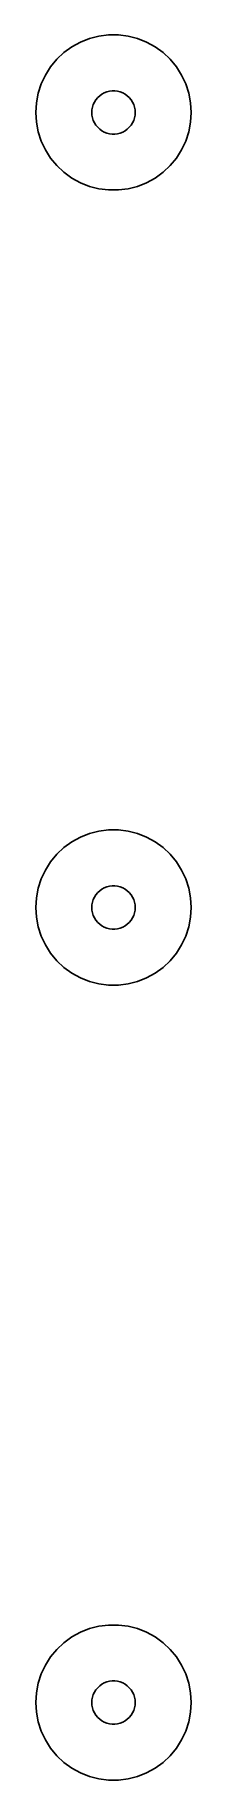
# Model space of a CAD drawing. Header units: metres. Extents: x -11 to 11, y 209 to 451.
import ezdxf

# ---------------------------------------------------------------- set-up
doc = ezdxf.new("R2010")
doc.units = ezdxf.units.M

msp = doc.modelspace()

# ---------------------------------------------------------------- linework, layer by layer
for p, q in [((-4.57712, 449.727), (-5.76013, 449.077)), ((-3.32193, 450.224), (-4.57712, 449.727)), ((-2.01434, 450.56), (-3.32193, 450.224)), ((-0.674988, 450.729), (-2.01434, 450.56)), ((0.674988, 450.729), (-0.674988, 450.729)), ((2.01434, 450.56), (0.674988, 450.729)), ((3.32193, 450.224), (2.01434, 450.56)), ((4.57712, 449.727), (3.32193, 450.224)), ((5.76013, 449.077), (4.57712, 449.727)), ((-7.83641, 447.359), (-8.69693, 446.319)), ((-6.85229, 448.283), (-7.83641, 447.359)), ((-5.76013, 449.077), (-6.85229, 448.283)), ((6.85229, 448.283), (5.76013, 449.077)), ((7.83641, 447.359), (6.85229, 448.283)), ((8.69693, 446.319), (7.83641, 447.359)), ((-9.42029, 445.179), (-9.99509, 443.957)), ((-8.69693, 446.319), (-9.42029, 445.179)), ((9.42029, 445.179), (8.69693, 446.319)), ((9.99509, 443.957), (9.42029, 445.179)), ((-10.4123, 442.673), (-10.6652, 441.347)), ((-9.99509, 443.957), (-10.4123, 442.673)), ((-2.42705, 441.763), (-2.1869, 442.054)), ((-2.1869, 442.054), (-1.91226, 442.312)), ((-1.91226, 442.312), (-1.60747, 442.533)), ((-1.60747, 442.533), (-1.27733, 442.714)), ((-1.27733, 442.714), (-0.927048, 442.853)), ((-0.927048, 442.853), (-0.562134, 442.947)), ((-0.562134, 442.947), (-0.18837, 442.994)), ((-0.18837, 442.994), (0.18837, 442.994)), ((0.18837, 442.994), (0.562134, 442.947)), ((0.562134, 442.947), (0.927048, 442.853)), ((0.927048, 442.853), (1.27733, 442.714)), ((1.27733, 442.714), (1.60747, 442.533)), ((1.60747, 442.533), (1.91226, 442.312)), ((1.91226, 442.312), (2.1869, 442.054)), ((2.1869, 442.054), (2.42705, 441.763)), ((10.4123, 442.673), (9.99509, 443.957)), ((10.6652, 441.347), (10.4123, 442.673)), ((-10.6652, 441.347), (-10.75, 440)), ((-10.75, 440), (-10.6652, 438.653)), ((-3, 440), (-2.97633, 440.376)), ((-2.97633, 439.624), (-3, 440)), ((-2.97633, 440.376), (-2.90575, 440.746)), ((-2.90575, 439.254), (-2.97633, 439.624)), ((-2.90575, 440.746), (-2.78932, 441.104)), ((-2.78932, 441.104), (-2.62891, 441.445)), ((-2.62891, 441.445), (-2.42705, 441.763)), ((2.42705, 441.763), (2.62891, 441.445)), ((2.62891, 441.445), (2.78932, 441.104)), ((2.78932, 441.104), (2.90575, 440.746)), ((2.90575, 440.746), (2.97633, 440.376)), ((2.97633, 439.624), (2.90575, 439.254)), ((2.97633, 440.376), (3, 440)), ((3, 440), (2.97633, 439.624)), ((10.75, 440), (10.6652, 441.347)), ((10.6652, 438.653), (10.75, 440)), ((-10.6652, 438.653), (-10.4123, 437.327)), ((-10.4123, 437.327), (-9.99509, 436.043)), ((-2.78932, 438.896), (-2.90575, 439.254)), ((-2.62891, 438.555), (-2.78932, 438.896)), ((-2.42705, 438.237), (-2.62891, 438.555)), ((-2.1869, 437.946), (-2.42705, 438.237)), ((-1.91226, 437.688), (-2.1869, 437.946)), ((-1.60747, 437.467), (-1.91226, 437.688)), ((-1.27733, 437.286), (-1.60747, 437.467)), ((-0.927048, 437.147), (-1.27733, 437.286)), ((-0.562134, 437.053), (-0.927048, 437.147)), ((-0.18837, 437.006), (-0.562134, 437.053)), ((0.562134, 437.053), (0.18837, 437.006)), ((0.927048, 437.147), (0.562134, 437.053)), ((1.27733, 437.286), (0.927048, 437.147)), ((1.60747, 437.467), (1.27733, 437.286)), ((1.91226, 437.688), (1.60747, 437.467)), ((2.1869, 437.946), (1.91226, 437.688)), ((2.42705, 438.237), (2.1869, 437.946)), ((2.62891, 438.555), (2.42705, 438.237)), ((2.78932, 438.896), (2.62891, 438.555)), ((2.90575, 439.254), (2.78932, 438.896)), ((9.99509, 436.043), (10.4123, 437.327)), ((10.4123, 437.327), (10.6652, 438.653)), ((-9.99509, 436.043), (-9.42029, 434.821)), ((-9.42029, 434.821), (-8.69693, 433.681)), ((0.18837, 437.006), (-0.18837, 437.006)), ((8.69693, 433.681), (9.42029, 434.821)), ((9.42029, 434.821), (9.99509, 436.043)), ((-8.69693, 433.681), (-7.83641, 432.641)), ((-7.83641, 432.641), (-6.85229, 431.717)), ((6.85229, 431.717), (7.83641, 432.641)), ((7.83641, 432.641), (8.69693, 433.681)), ((-6.85229, 431.717), (-5.76013, 430.923)), ((-5.76013, 430.923), (-4.57712, 430.273)), ((-4.57712, 430.273), (-3.32193, 429.776)), ((3.32193, 429.776), (4.57712, 430.273)), ((4.57712, 430.273), (5.76013, 430.923)), ((5.76013, 430.923), (6.85229, 431.717)), ((-3.32193, 429.776), (-2.01434, 429.44)), ((-2.01434, 429.44), (-0.674988, 429.271)), ((-0.674988, 429.271), (0.674988, 429.271)), ((0.674988, 429.271), (2.01434, 429.44)), ((2.01434, 429.44), (3.32193, 429.776)), ((-2.01434, 340.56), (-3.32193, 340.224)), ((-0.674988, 340.729), (-2.01434, 340.56)), ((0.674988, 340.729), (-0.674988, 340.729)), ((2.01434, 340.56), (0.674988, 340.729)), ((3.32193, 340.224), (2.01434, 340.56)), ((-6.85229, 338.283), (-7.83641, 337.359)), ((-5.76013, 339.077), (-6.85229, 338.283)), ((-4.57712, 339.727), (-5.76013, 339.077)), ((-3.32193, 340.224), (-4.57712, 339.727)), ((4.57712, 339.727), (3.32193, 340.224)), ((5.76013, 339.077), (4.57712, 339.727)), ((6.85229, 338.283), (5.76013, 339.077)), ((7.83641, 337.359), (6.85229, 338.283)), ((-8.69693, 336.319), (-9.42029, 335.179)), ((-7.83641, 337.359), (-8.69693, 336.319)), ((8.69693, 336.319), (7.83641, 337.359)), ((9.42029, 335.179), (8.69693, 336.319)), ((-9.99509, 333.957), (-10.4123, 332.673)), ((-9.42029, 335.179), (-9.99509, 333.957)), ((9.99509, 333.957), (9.42029, 335.179)), ((10.4123, 332.673), (9.99509, 333.957)), ((-10.6652, 331.347), (-10.75, 330)), ((-10.4123, 332.673), (-10.6652, 331.347)), ((-2.90575, 330.746), (-2.78932, 331.104)), ((-2.78932, 331.104), (-2.62891, 331.445)), ((-2.62891, 331.445), (-2.42705, 331.763)), ((-2.42705, 331.763), (-2.1869, 332.054)), ((-2.1869, 332.054), (-1.91226, 332.312)), ((-1.91226, 332.312), (-1.60747, 332.533)), ((-1.60747, 332.533), (-1.27733, 332.714)), ((-1.27733, 332.714), (-0.927048, 332.853)), ((-0.927048, 332.853), (-0.562134, 332.947)), ((-0.562134, 332.947), (-0.18837, 332.994)), ((-0.18837, 332.994), (0.18837, 332.994)), ((0.18837, 332.994), (0.562134, 332.947)), ((0.562134, 332.947), (0.927048, 332.853)), ((0.927048, 332.853), (1.27733, 332.714)), ((1.27733, 332.714), (1.60747, 332.533)), ((1.60747, 332.533), (1.91226, 332.312)), ((1.91226, 332.312), (2.1869, 332.054)), ((2.1869, 332.054), (2.42705, 331.763)), ((2.42705, 331.763), (2.62891, 331.445)), ((2.62891, 331.445), (2.78932, 331.104)), ((2.78932, 331.104), (2.90575, 330.746)), ((10.6652, 331.347), (10.4123, 332.673)), ((10.75, 330), (10.6652, 331.347)), ((-10.75, 330), (-10.6652, 328.653)), ((-10.6652, 328.653), (-10.4123, 327.327)), ((-3, 330), (-2.97633, 330.376)), ((-2.97633, 329.624), (-3, 330)), ((-2.97633, 330.376), (-2.90575, 330.746)), ((-2.90575, 329.254), (-2.97633, 329.624)), ((-2.78932, 328.896), (-2.90575, 329.254)), ((-2.62891, 328.555), (-2.78932, 328.896)), ((-2.42705, 328.237), (-2.62891, 328.555)), ((2.62891, 328.555), (2.42705, 328.237)), ((2.78932, 328.896), (2.62891, 328.555)), ((2.90575, 329.254), (2.78932, 328.896)), ((2.90575, 330.746), (2.97633, 330.376)), ((2.97633, 329.624), (2.90575, 329.254)), ((2.97633, 330.376), (3, 330)), ((3, 330), (2.97633, 329.624)), ((10.4123, 327.327), (10.6652, 328.653)), ((10.6652, 328.653), (10.75, 330)), ((-10.4123, 327.327), (-9.99509, 326.043)), ((-9.99509, 326.043), (-9.42029, 324.821)), ((-2.1869, 327.946), (-2.42705, 328.237)), ((-1.91226, 327.688), (-2.1869, 327.946)), ((-1.60747, 327.467), (-1.91226, 327.688)), ((-1.27733, 327.286), (-1.60747, 327.467)), ((-0.927048, 327.147), (-1.27733, 327.286)), ((-0.562134, 327.053), (-0.927048, 327.147)), ((-0.18837, 327.006), (-0.562134, 327.053)), ((0.18837, 327.006), (-0.18837, 327.006)), ((0.562134, 327.053), (0.18837, 327.006)), ((0.927048, 327.147), (0.562134, 327.053)), ((1.27733, 327.286), (0.927048, 327.147)), ((1.60747, 327.467), (1.27733, 327.286)), ((1.91226, 327.688), (1.60747, 327.467)), ((2.1869, 327.946), (1.91226, 327.688)), ((2.42705, 328.237), (2.1869, 327.946)), ((9.42029, 324.821), (9.99509, 326.043)), ((9.99509, 326.043), (10.4123, 327.327)), ((-9.42029, 324.821), (-8.69693, 323.681)), ((-8.69693, 323.681), (-7.83641, 322.641)), ((7.83641, 322.641), (8.69693, 323.681)), ((8.69693, 323.681), (9.42029, 324.821)), ((-7.83641, 322.641), (-6.85229, 321.717)), ((-6.85229, 321.717), (-5.76013, 320.923)), ((5.76013, 320.923), (6.85229, 321.717)), ((6.85229, 321.717), (7.83641, 322.641)), ((-5.76013, 320.923), (-4.57712, 320.273)), ((-4.57712, 320.273), (-3.32193, 319.776)), ((-3.32193, 319.776), (-2.01434, 319.44)), ((-2.01434, 319.44), (-0.674988, 319.271)), ((-0.674988, 319.271), (0.674988, 319.271)), ((0.674988, 319.271), (2.01434, 319.44)), ((2.01434, 319.44), (3.32193, 319.776)), ((3.32193, 319.776), (4.57712, 320.273)), ((4.57712, 320.273), (5.76013, 320.923)), ((-4.57712, 229.727), (-5.76013, 229.077)), ((-3.32193, 230.224), (-4.57712, 229.727)), ((-2.01434, 230.56), (-3.32193, 230.224)), ((-0.674988, 230.729), (-2.01434, 230.56)), ((0.674988, 230.729), (-0.674988, 230.729)), ((2.01434, 230.56), (0.674988, 230.729)), ((3.32193, 230.224), (2.01434, 230.56)), ((4.57712, 229.727), (3.32193, 230.224)), ((5.76013, 229.077), (4.57712, 229.727)), ((-7.83641, 227.359), (-8.69693, 226.319)), ((-6.85229, 228.283), (-7.83641, 227.359)), ((-5.76013, 229.077), (-6.85229, 228.283)), ((6.85229, 228.283), (5.76013, 229.077)), ((7.83641, 227.359), (6.85229, 228.283)), ((8.69693, 226.319), (7.83641, 227.359)), ((-9.42029, 225.179), (-9.99509, 223.957)), ((-8.69693, 226.319), (-9.42029, 225.179)), ((9.42029, 225.179), (8.69693, 226.319)), ((9.99509, 223.957), (9.42029, 225.179)), ((-10.4123, 222.673), (-10.6652, 221.347)), ((-9.99509, 223.957), (-10.4123, 222.673)), ((-2.1869, 222.054), (-1.91226, 222.312)), ((-1.91226, 222.312), (-1.60747, 222.533)), ((-1.60747, 222.533), (-1.27733, 222.714)), ((-1.27733, 222.714), (-0.927048, 222.853)), ((-0.927048, 222.853), (-0.562134, 222.947)), ((-0.562134, 222.947), (-0.18837, 222.994)), ((-0.18837, 222.994), (0.18837, 222.994)), ((0.18837, 222.994), (0.562134, 222.947)), ((0.562134, 222.947), (0.927048, 222.853)), ((0.927048, 222.853), (1.27733, 222.714)), ((1.27733, 222.714), (1.60747, 222.533)), ((1.60747, 222.533), (1.91226, 222.312)), ((1.91226, 222.312), (2.1869, 222.054)), ((10.4123, 222.673), (9.99509, 223.957)), ((10.6652, 221.347), (10.4123, 222.673)), ((-10.6652, 221.347), (-10.75, 220)), ((-10.75, 220), (-10.6652, 218.653)), ((-3, 220), (-2.97633, 220.376)), ((-2.97633, 219.624), (-3, 220)), ((-2.97633, 220.376), (-2.90575, 220.746)), ((-2.90575, 220.746), (-2.78932, 221.104)), ((-2.78932, 221.104), (-2.62891, 221.445)), ((-2.62891, 221.445), (-2.42705, 221.763)), ((-2.42705, 221.763), (-2.1869, 222.054)), ((2.1869, 222.054), (2.42705, 221.763)), ((2.42705, 221.763), (2.62891, 221.445)), ((2.62891, 221.445), (2.78932, 221.104)), ((2.78932, 221.104), (2.90575, 220.746)), ((2.90575, 220.746), (2.97633, 220.376)), ((2.97633, 220.376), (3, 220)), ((3, 220), (2.97633, 219.624)), ((10.75, 220), (10.6652, 221.347)), ((10.6652, 218.653), (10.75, 220)), ((-10.6652, 218.653), (-10.4123, 217.327)), ((-10.4123, 217.327), (-9.99509, 216.043)), ((-2.90575, 219.254), (-2.97633, 219.624)), ((-2.78932, 218.896), (-2.90575, 219.254)), ((-2.62891, 218.555), (-2.78932, 218.896)), ((-2.42705, 218.237), (-2.62891, 218.555)), ((-2.1869, 217.946), (-2.42705, 218.237)), ((-1.91226, 217.688), (-2.1869, 217.946)), ((-1.60747, 217.467), (-1.91226, 217.688)), ((-1.27733, 217.286), (-1.60747, 217.467)), ((1.60747, 217.467), (1.27733, 217.286)), ((1.91226, 217.688), (1.60747, 217.467)), ((2.1869, 217.946), (1.91226, 217.688)), ((2.42705, 218.237), (2.1869, 217.946)), ((2.62891, 218.555), (2.42705, 218.237)), ((2.78932, 218.896), (2.62891, 218.555)), ((2.90575, 219.254), (2.78932, 218.896)), ((2.97633, 219.624), (2.90575, 219.254)), ((9.99509, 216.043), (10.4123, 217.327)), ((10.4123, 217.327), (10.6652, 218.653)), ((-9.99509, 216.043), (-9.42029, 214.821)), ((-0.927048, 217.147), (-1.27733, 217.286)), ((-0.562134, 217.053), (-0.927048, 217.147)), ((-0.18837, 217.006), (-0.562134, 217.053)), ((0.18837, 217.006), (-0.18837, 217.006)), ((0.562134, 217.053), (0.18837, 217.006)), ((0.927048, 217.147), (0.562134, 217.053)), ((1.27733, 217.286), (0.927048, 217.147)), ((9.42029, 214.821), (9.99509, 216.043)), ((-9.42029, 214.821), (-8.69693, 213.681)), ((-8.69693, 213.681), (-7.83641, 212.641)), ((-7.83641, 212.641), (-6.85229, 211.717)), ((6.85229, 211.717), (7.83641, 212.641)), ((7.83641, 212.641), (8.69693, 213.681)), ((8.69693, 213.681), (9.42029, 214.821)), ((-6.85229, 211.717), (-5.76013, 210.923)), ((-5.76013, 210.923), (-4.57712, 210.273)), ((-4.57712, 210.273), (-3.32193, 209.776)), ((3.32193, 209.776), (4.57712, 210.273)), ((4.57712, 210.273), (5.76013, 210.923)), ((5.76013, 210.923), (6.85229, 211.717)), ((-3.32193, 209.776), (-2.01434, 209.44)), ((-2.01434, 209.44), (-0.674988, 209.271)), ((-0.674988, 209.271), (0.674988, 209.271)), ((0.674988, 209.271), (2.01434, 209.44)), ((2.01434, 209.44), (3.32193, 209.776))]:
    msp.add_line(p, q)

doc.saveas('drawing.dxf')
